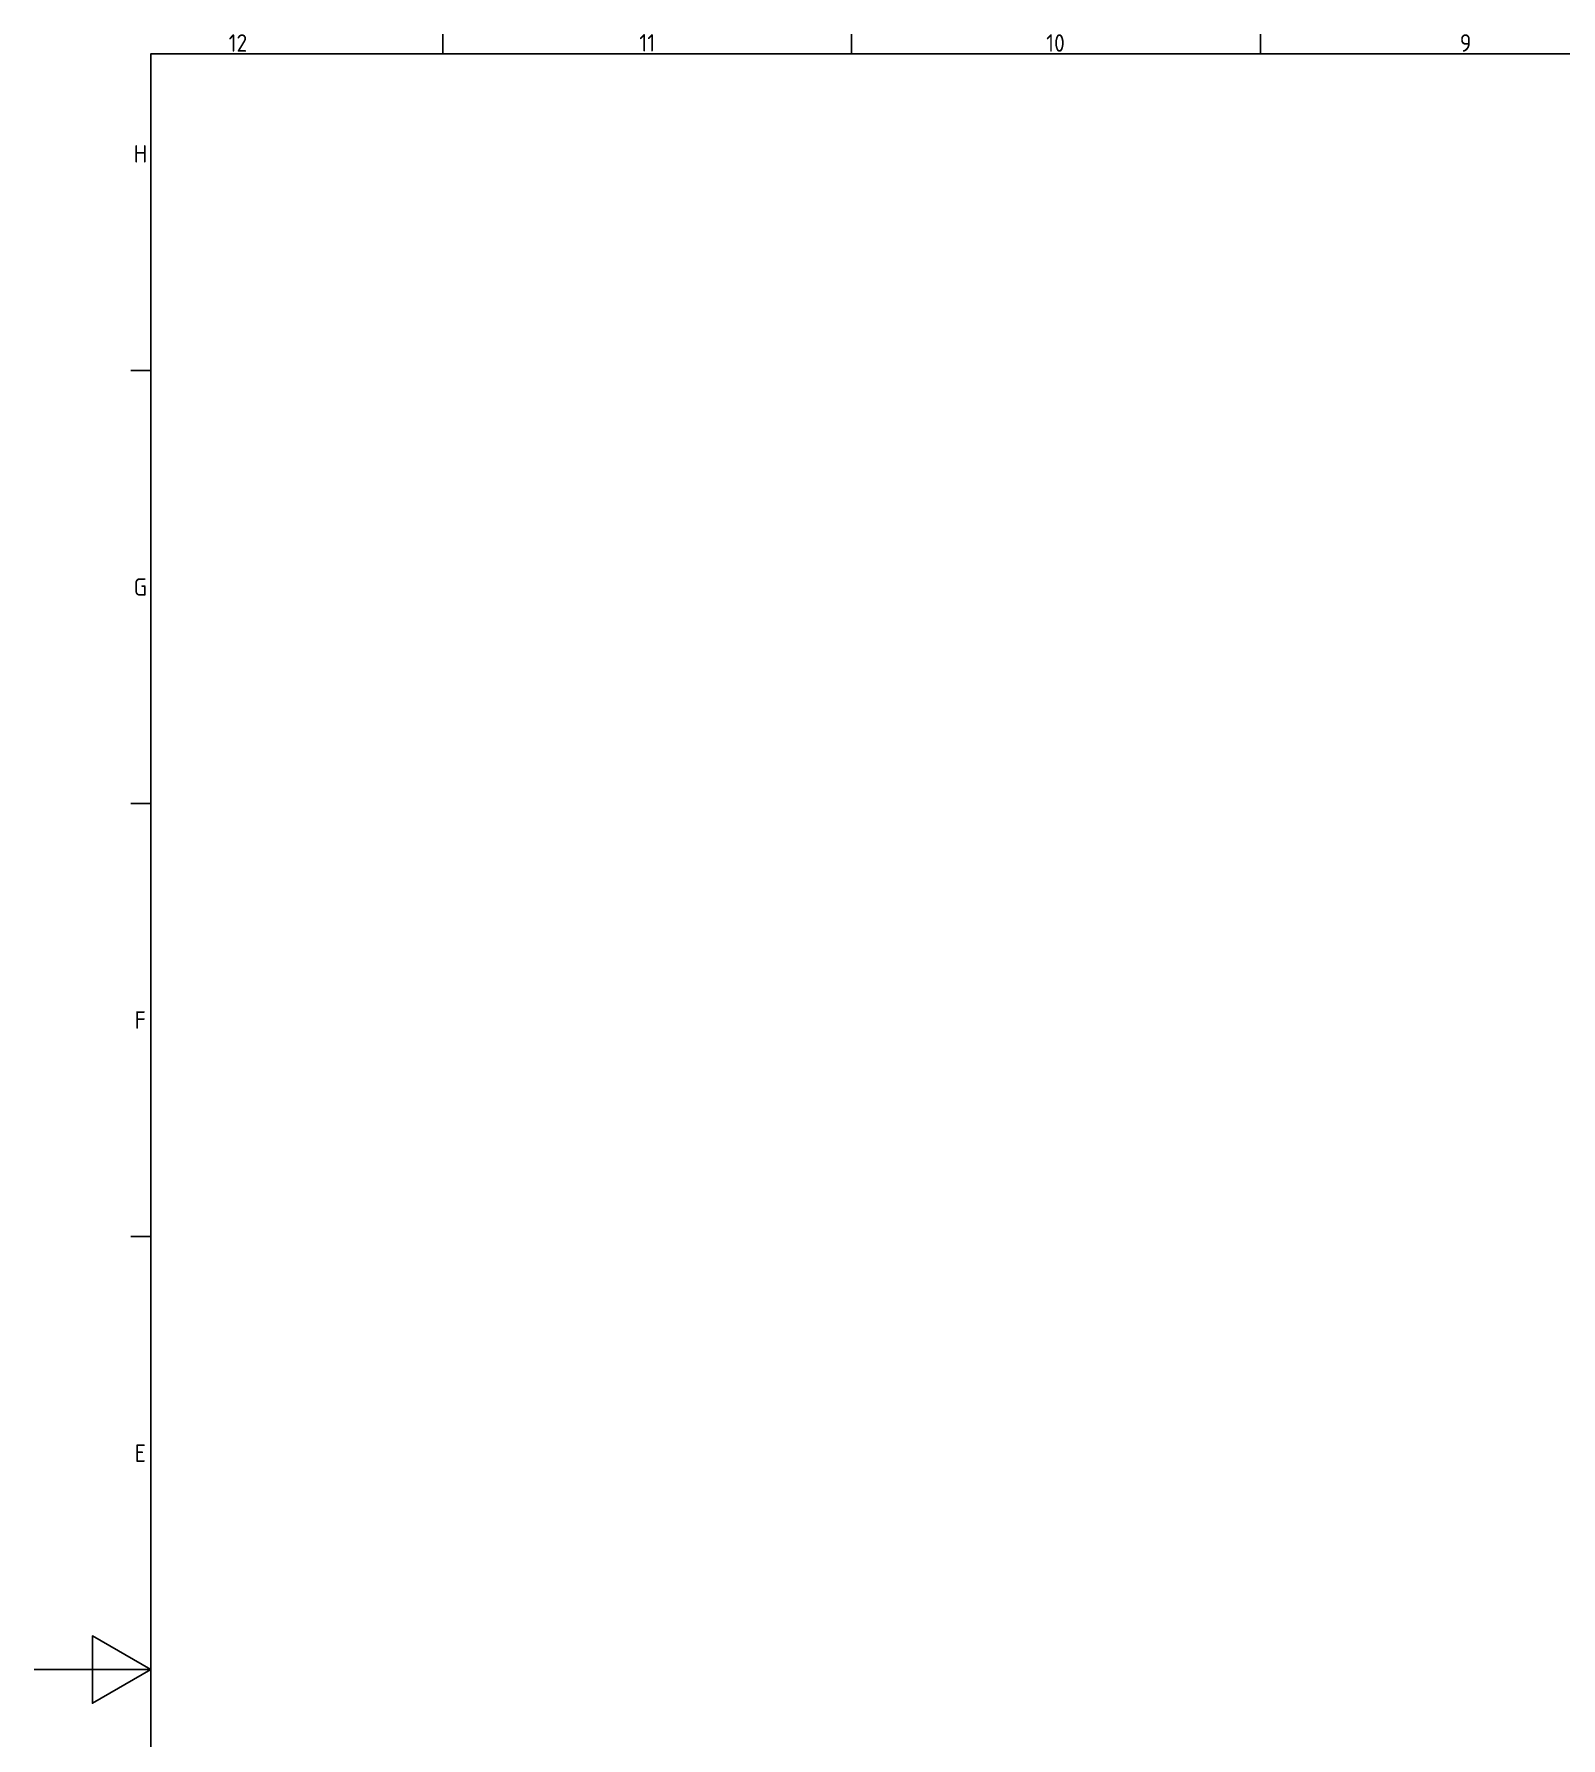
# Model space of a CAD drawing. Header units: millimetres. Extents: x 0 to 1682, y 0 to 1188.
# Drawn here: x 0 to 524, y 571 to 1155 of the extents above; entities that cross this region are included whole.
import ezdxf

# ---------------------------------------------------------------- set-up
doc = ezdxf.new("R2010")
doc.units = ezdxf.units.MM
doc.header["$LTSCALE"] = 2
doc.layers.get('0').update_dxf_attribs({"color": 3, "lineweight": 25})
doc.layers.add('경계(ISO)', color=7, linetype='Continuous', lineweight=25)
doc.styles.add('문자 텍스트_M2B', font='isocp.shx')

# ---------------------------------------------------------------- blocks, each defined once
blk = doc.blocks.new('경계 Default Border')
at = {"layer": '경계(ISO)'}
for p, q in [((70.08, 574), (70.08, 577.4)), ((140.17, 574), (140.17, 577.4)), ((210.25, 574), (210.25, 577.4)), ((20, 519.75), (16.6, 519.75)), ((20, 445.5), (16.6, 445.5)), ((20, 371.25), (16.6, 371.25))]:
    blk.add_line(p, q, dxfattribs=at)
at = {"layer": '경계(ISO)', "flags": 128}
for points in [[(20, 20), (20, 574), (821, 574), (821, 20), (20, 20)], [(0, 297), (20, 297), (10, 302.77), (10, 291.23), (20, 297)]]:
    blk.add_lwpolyline(points, dxfattribs=at)
at = {"layer": '경계(ISO)', "color": 2, "char_height": 3, "attachment_point": 7, "style": '문자 텍스트_M2B'}
for s, insert in [('12', (33.36, 574.37)), ('11', (103.78, 574.4)), ('10', (173.53, 574.37)), ('9', (244.44, 574.37)), ('H', (17.08, 555.37)), ('G', (17.08, 481.1)), ('F', (17.24, 406.87)), ('E', (17.24, 332.6))]:
    blk.add_mtext(s, dxfattribs=dict(at, insert=insert))

msp = doc.modelspace()

# ---------------------------------------------------------------- block references
at = {"xscale": 2, "yscale": 2, "zscale": 2}
msp.add_blockref('경계 Default Border', (0, 0), dxfattribs=at)

doc.saveas('drawing.dxf')
